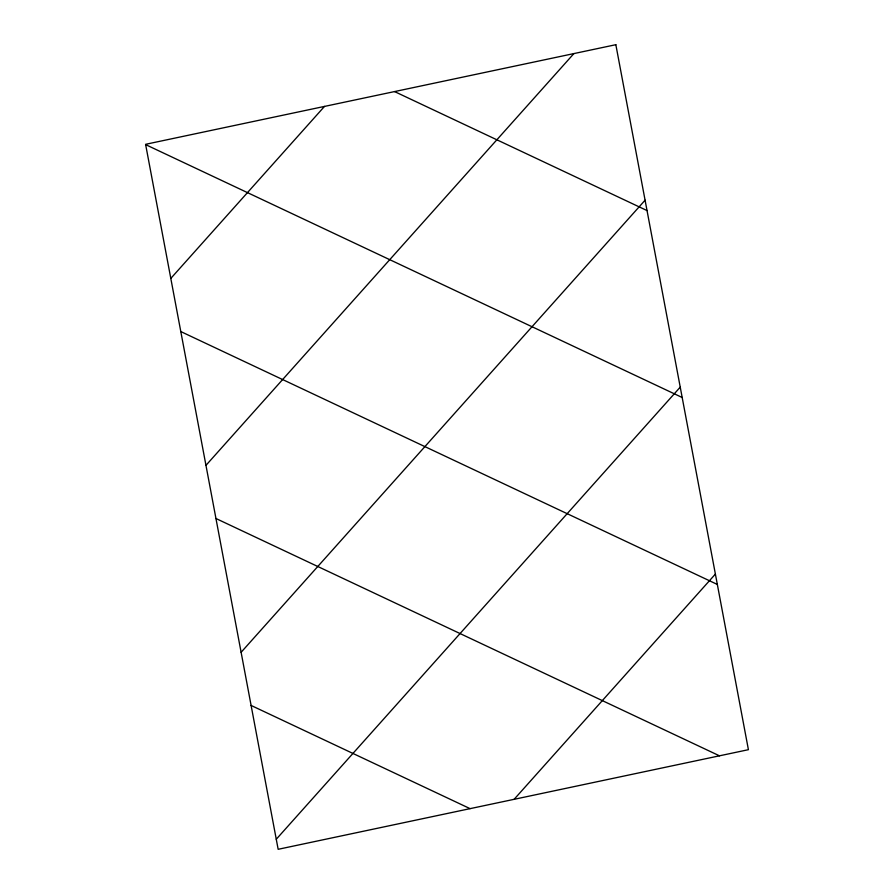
<?xml version="1.0" encoding="UTF-8"?>
<svg xmlns="http://www.w3.org/2000/svg" width="894" height="894" viewBox="0 0 894 894"><rect width="100%" height="100%" fill="white"/><g stroke="black" fill="none" stroke-linecap="round" stroke-linejoin="round"><path stroke-width="1.34" d="M170.799 278.425L324.5 106.408M205.955 465.361L573.892 53.584M241.112 652.296L645.088 200.189M276.268 839.242L680.233 387.136M514.128 799.314L715.39 574.071M394.556 91.568L647.032 210.571M145.644 144.627L682.189 397.506M180.8 331.562L717.346 584.452M215.946 518.498L719.469 755.821M251.102 705.444L470.076 808.645M615.843 44.7L145.588 144.314L278.157 849.3L748.412 749.686L615.843 44.7"/></g></svg>
